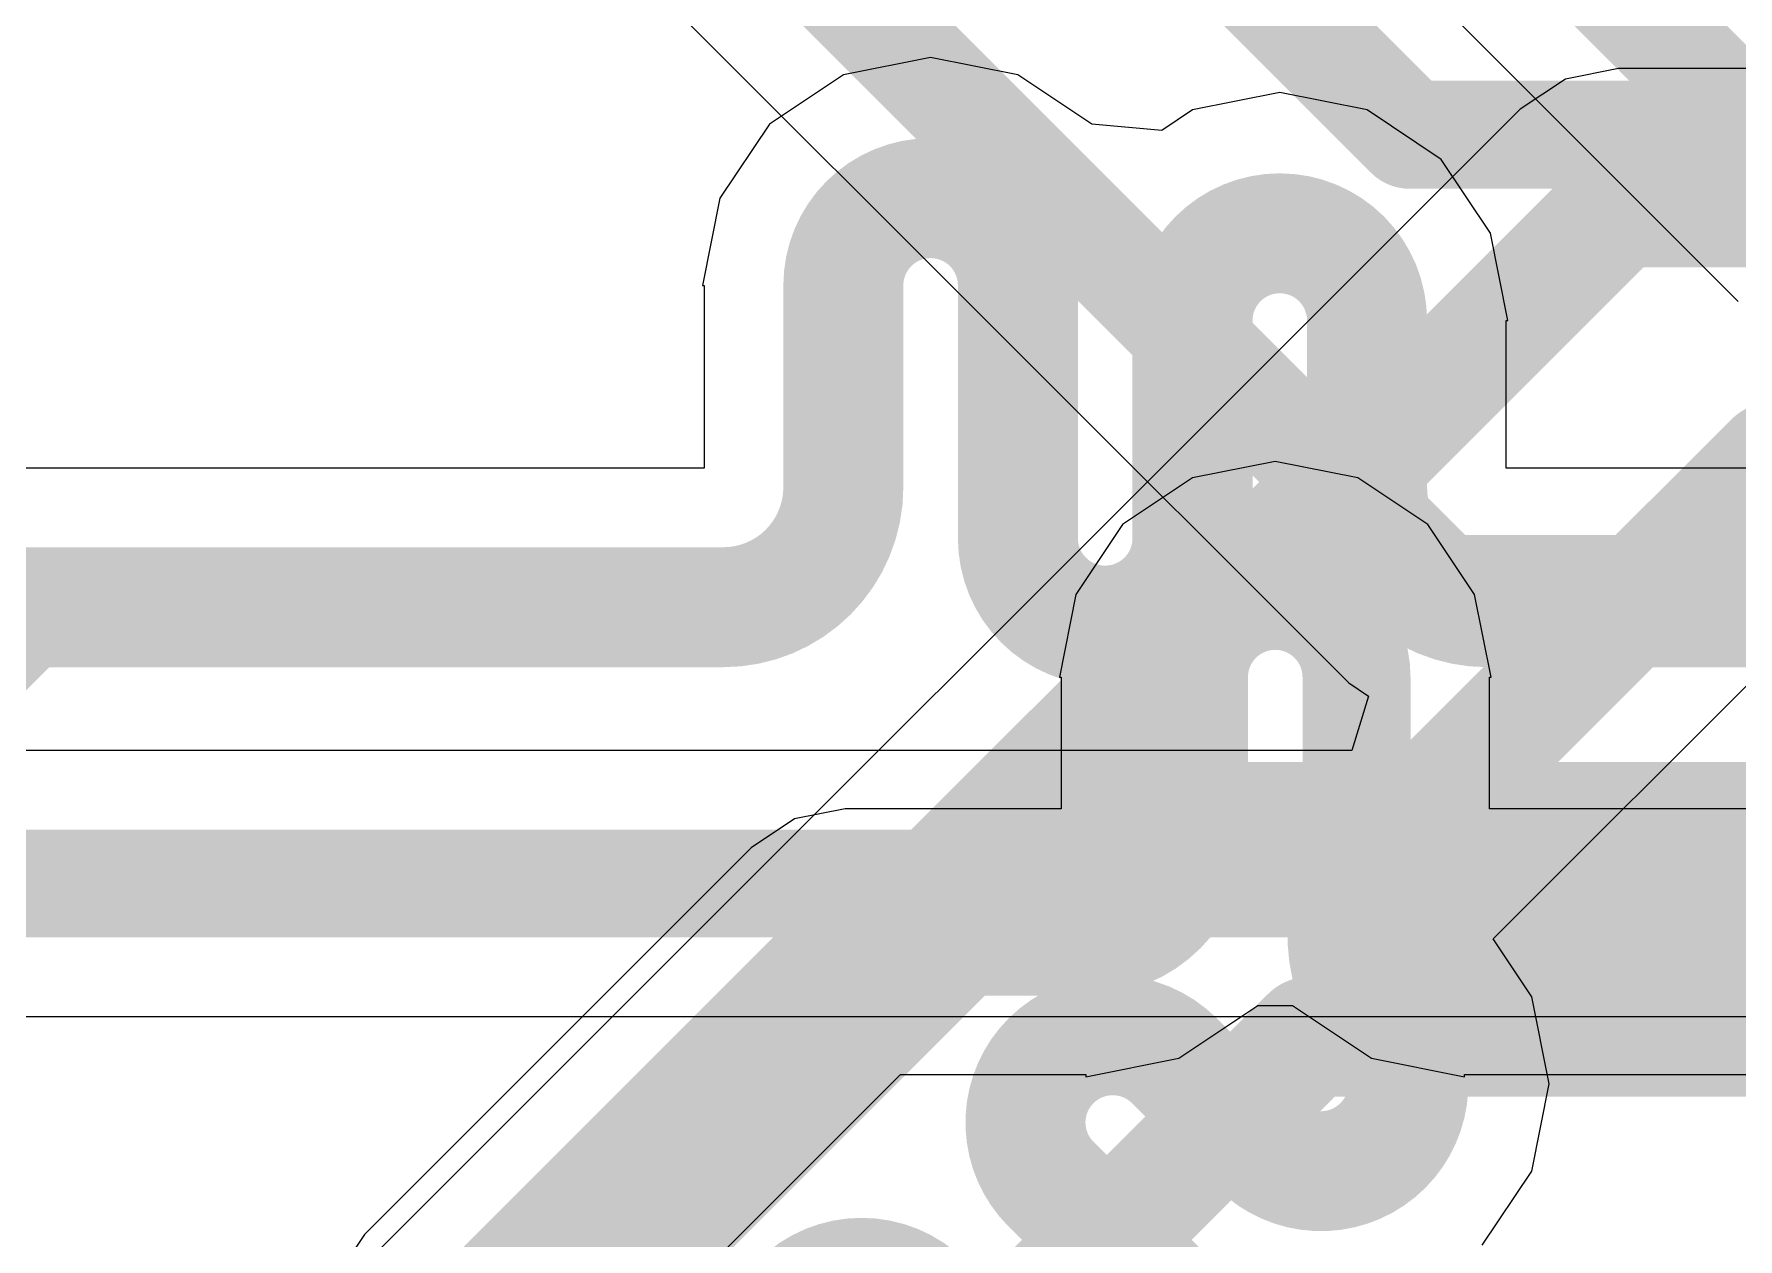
# Model space of a CAD drawing. Header units: inches. Extents: x -3 to 289, y -11 to 89.
# Drawn here: x 73.24 to 77.206, y 17.857 to 20.664 of the extents above; entities that cross this region are included whole.
import ezdxf

# ---------------------------------------------------------------- set-up
doc = ezdxf.new("R2010")
doc.units = ezdxf.units.IN
for name, color, linetype in [('Bottom Layer', 5, 'Continuous'), ('Layer 1', 16, 'Continuous'), ('Layer 2', 76, 'Continuous'), ('Top Layer', 1, 'Continuous')]:
    doc.layers.add(name, color=color, linetype=linetype)

msp = doc.modelspace()

# ---------------------------------------------------------------- linework, layer by layer
at = {"layer": 'Bottom Layer'}
for p, q in [((76.80469271999999, 20.55898352), (76.69967134, 20.4888084)), ((76.92857613999999, 20.58362406), (76.80469271999999, 20.55898352)), ((80.86707473999999, 20.58362406), (76.92857613999999, 20.58362406)), ((76.69967134, 20.4888084), (73.27275668, 17.06189374)), ((76.63629072, 18.55634338), (77.42360182, 19.34365448)), ((76.72628546, 18.42165734), (76.63629072, 18.55634338)), ((76.76669686, 18.21849036), (76.72628546, 18.42165734)), ((76.72628546, 18.01532338), (76.76669686, 18.21849036)), ((76.61120059999999, 17.84308598), (76.72628546, 18.01532338))]:
    msp.add_line(p, q, dxfattribs=at)
for points in [[(73.47373672, 16.80506418, 0.2794, 0.2794, 0), (76.92562211999999, 20.25694958, 0.2794, 0.2794, 0)], [(76.92562211999999, 20.25694958, 0.2794, 0.2794, 0), (76.92857613999999, 20.2599036, 0.2794, 0.2794, 0)], [(76.92857613999999, 20.2599036, 0.2794, 0.2794, 0), (94.28346903999999, 20.2599036, 0.2794, 0.2794, 0)], [(76.87024758, 19.24810984, 0.2794, 0.2794, 0), (77.28951268, 19.66737494, 0.2794, 0.2794, 0)], [(77.28951268, 19.66737494, 0.2794, 0.2794, 0), (94.62730884, 19.66737494, 0.2794, 0.2794, 0)], [(76.37946116, 18.75732342, 0.2794, 0.2794, 0), (76.87024758, 19.24810984, 0.2794, 0.2794, 0)], [(76.37945862, 18.3621934, 0.2794, 0.2794, -0.4142135623973009), (76.37946116, 18.75732342, 0.2794, 0.2794, 0)], [(76.37945608, 18.36219086, 0.2794, 0.2794, 0), (76.37945862, 18.3621934, 0.2794, 0.2794, 0)], [(76.37945862, 18.3621934, 0.2794, 0.2794, 0), (76.37947894, 18.36217308, 0.2794, 0.2794, 0)], [(76.37948148, 18.36217562, 0.2794, 0.2794, -0.4142135623730951), (76.37948148, 18.0748051, 0.2794, 0.2794, 0)], [(75.60714114, 18.27240948, 0.2794, 0.2794, -0.4142135623730951), (75.89451165999999, 18.27240948, 0.2794, 0.2794, 0)], [(75.60714114, 17.98503896, 0.2794, 0.2794, -0.4142187400102275), (75.60714368, 18.27241202, 0.2794, 0.2794, 0)], [(75.60714114, 18.27240948, 0.2794, 0.2794, 0), (75.60714368, 18.27241202, 0.2794, 0.2794, 0)], [(75.89450912, 18.27240694, 0.2794, 0.2794, 0), (76.09211096, 18.0748051, 0.2794, 0.2794, 0)], [(76.37948401999999, 18.07480764, 0.2794, 0.2794, -0.4142187400102273), (76.09211096, 18.0748051, 0.2794, 0.2794, 0)], [(76.37948148, 18.0748051, 0.2794, 0.2794, 0), (76.37948401999999, 18.07480764, 0.2794, 0.2794, 0)], [(75.60714114, 17.98503896, 0.2794, 0.2794, 0), (76.19867158, 17.39350852, 0.2794, 0.2794, 0)], [(75.02266428, 17.70741442, 0.2794, 0.2794, -0.4142135623730951), (75.3100348, 17.70741442, 0.2794, 0.2794, 0)]]:
    msp.add_lwpolyline(points, format="xyseb", dxfattribs=at)
for points in [[(76.85577212, 20.25694958, 0.1397, 0.1397, 1), (76.99547212, 20.25694958, 0.1397, 0.1397, 1)], [(76.85577212, 20.25694958, 0.1397, 0.1397, 1), (76.99547212, 20.25694958, 0.1397, 0.1397, 1)], [(76.85872614, 20.2599036, 0.1397, 0.1397, 1), (76.99842613999999, 20.2599036, 0.1397, 0.1397, 1)], [(76.85872614, 20.2599036, 0.1397, 0.1397, 1), (76.99842613999999, 20.2599036, 0.1397, 0.1397, 1)], [(77.21966268, 19.66737494, 0.1397, 0.1397, 1), (77.35936267999999, 19.66737494, 0.1397, 0.1397, 1)], [(77.21966268, 19.66737494, 0.1397, 0.1397, 1), (77.35936267999999, 19.66737494, 0.1397, 0.1397, 1)], [(76.80039758, 19.24810984, 0.1397, 0.1397, 1), (76.94009758, 19.24810984, 0.1397, 0.1397, 1)], [(76.80039758, 19.24810984, 0.1397, 0.1397, 1), (76.94009758, 19.24810984, 0.1397, 0.1397, 1)], [(76.30961115999999, 18.75732342, 0.1397, 0.1397, 1), (76.44931116, 18.75732342, 0.1397, 0.1397, 1)], [(76.30961115999999, 18.75732342, 0.1397, 0.1397, 1), (76.44931116, 18.75732342, 0.1397, 0.1397, 1)], [(76.30960608, 18.36219086, 0.1397, 0.1397, 1), (76.44930607999999, 18.36219086, 0.1397, 0.1397, 1)], [(76.30960861999999, 18.3621934, 0.1397, 0.1397, 1), (76.44930862, 18.3621934, 0.1397, 0.1397, 1)], [(76.30960861999999, 18.3621934, 0.1397, 0.1397, 1), (76.44930862, 18.3621934, 0.1397, 0.1397, 1)], [(76.30960861999999, 18.3621934, 0.1397, 0.1397, 1), (76.44930862, 18.3621934, 0.1397, 0.1397, 1)], [(76.30962894, 18.36217308, 0.1397, 0.1397, 1), (76.44932894, 18.36217308, 0.1397, 0.1397, 1)], [(76.30963148, 18.36217562, 0.1397, 0.1397, 1), (76.44933148, 18.36217562, 0.1397, 0.1397, 1)], [(75.53729114000001, 18.27240948, 0.1397, 0.1397, 1), (75.67699113999998, 18.27240948, 0.1397, 0.1397, 1)], [(75.53729114000001, 18.27240948, 0.1397, 0.1397, 1), (75.67699113999998, 18.27240948, 0.1397, 0.1397, 1)], [(75.53729367999999, 18.27241202, 0.1397, 0.1397, 1), (75.67699368, 18.27241202, 0.1397, 0.1397, 1)], [(75.53729367999999, 18.27241202, 0.1397, 0.1397, 1), (75.67699368, 18.27241202, 0.1397, 0.1397, 1)], [(75.82465911999999, 18.27240694, 0.1397, 0.1397, 1), (75.96435912, 18.27240694, 0.1397, 0.1397, 1)], [(75.82466166, 18.27240948, 0.1397, 0.1397, 1), (75.96436166, 18.27240948, 0.1397, 0.1397, 1)], [(76.02226096, 18.0748051, 0.1397, 0.1397, 1), (76.16196096, 18.0748051, 0.1397, 0.1397, 1)], [(76.02226096, 18.0748051, 0.1397, 0.1397, 1), (76.16196096, 18.0748051, 0.1397, 0.1397, 1)], [(76.30963148, 18.0748051, 0.1397, 0.1397, 1), (76.44933148, 18.0748051, 0.1397, 0.1397, 1)], [(76.30963148, 18.0748051, 0.1397, 0.1397, 1), (76.44933148, 18.0748051, 0.1397, 0.1397, 1)], [(76.30963402, 18.07480764, 0.1397, 0.1397, 1), (76.44933402, 18.07480764, 0.1397, 0.1397, 1)], [(76.30963402, 18.07480764, 0.1397, 0.1397, 1), (76.44933402, 18.07480764, 0.1397, 0.1397, 1)], [(75.53729114000001, 17.98503896, 0.1397, 0.1397, 1), (75.67699113999998, 17.98503896, 0.1397, 0.1397, 1)], [(75.53729114000001, 17.98503896, 0.1397, 0.1397, 1), (75.67699113999998, 17.98503896, 0.1397, 0.1397, 1)]]:
    msp.add_lwpolyline(points, format="xyseb", close=True, dxfattribs=at)
at = {"layer": 'Layer 1'}
for p, q in [((67.09374186, 28.3587444), (76.30012172, 19.15236708)), ((76.30012172, 19.15236708), (76.30013188, 19.15235184)), ((76.30013188, 19.15235184), (76.34588235999999, 19.12178294)), ((76.34588235999999, 19.12178294), (76.30735818, 18.99478294)), ((76.30735818, 18.99478294), (71.49927025999999, 18.99478294)), ((71.37109423999999, 18.37583066), (93.02197296, 18.37583066))]:
    msp.add_line(p, q, dxfattribs=at)
for points in [[(68.03340723999999, 28.83726008, 0.25146, 0.25146, 0), (76.44148288, 20.42918444, 0.25146, 0.25146, 0)], [(67.31257556, 28.5775781, 0.25146, 0.25146, 0), (76.51896812, 19.37118554, 0.25146, 0.25146, 0)], [(76.44148288, 20.42918444, 0.25146, 0.25146, 0), (97.79557022, 20.42918444, 0.25146, 0.25146, 0)], [(76.51896558, 19.37118554, 0.25146, 0.25146, 0), (105.69569666, 19.37119062, 0.25146, 0.25146, 0)], [(71.37108153999999, 18.6853068, 0.25146, 0.25146, 0), (99.84477618, 18.6853068, 0.25146, 0.25146, 0)]]:
    msp.add_lwpolyline(points, format="xyseb", dxfattribs=at)
for points in [[(76.37861788, 20.42918444, 0.12573, 0.12573, 1), (76.50434788, 20.42918444, 0.12573, 0.12573, 1)], [(76.37861788, 20.42918444, 0.12573, 0.12573, 1), (76.50434788, 20.42918444, 0.12573, 0.12573, 1)], [(76.45610058, 19.37118554, 0.12573, 0.12573, 1), (76.58183057999999, 19.37118554, 0.12573, 0.12573, 1)], [(76.45610312, 19.37118554, 0.12573, 0.12573, 1), (76.58183312, 19.37118554, 0.12573, 0.12573, 1)]]:
    msp.add_lwpolyline(points, format="xyseb", close=True, dxfattribs=at)
at = {"layer": 'Layer 2'}
for p, q in [((72.80597326, 24.4422549), (77.20715317999999, 20.04107752)), ((76.12908828, 19.66845698), (75.93682298, 19.6302122)), ((76.32135358, 19.6302122), (76.12908828, 19.66845698)), ((75.93682298, 19.6302122), (75.77382863999999, 19.52130208)), ((76.48434792, 19.52130208), (76.32135358, 19.6302122)), ((75.77382863999999, 19.52130208), (75.66491852, 19.35830774)), ((76.59325804, 19.35830774), (76.48434792, 19.52130208)), ((75.66491852, 19.35830774), (75.62667374, 19.16604244)), ((76.63150282, 19.16604244), (76.59325804, 19.35830774)), ((75.62667374, 19.16604244), (75.63038214, 19.16604244)), ((75.63038214, 19.16604244), (75.63038214, 18.85925108)), ((76.62779442, 18.85925108), (76.62779442, 19.16604244)), ((76.62779442, 19.16604244), (76.63150282, 19.16604244)), ((75.12817842, 18.85925362), (75.00974837999999, 18.83569512)), ((75.12819112, 18.85925108), (75.12817842, 18.85925362)), ((75.63038214, 18.85925108), (75.12819112, 18.85925108)), ((92.56089691999999, 18.85925108), (76.62779442, 18.85925108)), ((75.00974837999999, 18.83569512), (74.90934471999999, 18.76860864)), ((74.90933964, 18.76860102), (74.0085769, 17.86784082)), ((74.90934471999999, 18.76860864), (74.90933964, 18.76860102)), ((75.90494598, 18.27844452), (76.08852193999999, 18.40110874)), ((76.08852193999999, 18.40110874), (76.16965461999999, 18.40110874)), ((76.16965461999999, 18.40110874), (76.35323058, 18.27844452)), ((75.68839827999999, 18.2353712), (75.90494598, 18.27844452)), ((76.35323058, 18.27844452), (76.56977828, 18.2353712)), ((74.53688673999999, 17.52081586), (75.25636714, 18.2402988)), ((75.25636714, 18.2402988), (75.68839827999999, 18.2402988)), ((75.68839827999999, 18.2402988), (75.68839827999999, 18.2353712)), ((76.56977828, 18.2353712), (76.56977828, 18.2402988)), ((76.56977828, 18.2402988), (84.21876984, 18.2402988)), ((74.0085769, 17.86784082), (73.94149296, 17.7674397))]:
    msp.add_line(p, q, dxfattribs=at)
for points in [[(73.02480695999999, 24.6610886, 0.25146, 0.25146, 0), (77.42599195999999, 20.2599036, 0.25146, 0.25146, 0)], [(75.93985828, 19.16604244, 0.25146, 0.25146, -0.9999999999999999), (76.31831828, 19.16604244, 0.25146, 0.25146, 0)], [(75.93985828, 18.80123494, 0.25146, 0.25146, 0), (75.93985828, 19.16604244, 0.25146, 0.25146, 0)], [(76.31831828, 18.80123494, 0.25146, 0.25146, 0), (76.31831828, 19.16604244, 0.25146, 0.25146, 0)], [(75.93985828, 18.80123494, 0.25146, 0.25146, -0.4142135623730951), (75.68839827999999, 18.54977494, 0.25146, 0.25146, 0)], [(76.56977828, 18.54977494, 0.25146, 0.25146, -0.4142135623730951), (76.31831828, 18.80123494, 0.25146, 0.25146, 0)], [(74.2274106, 17.64900712, 0.25146, 0.25146, 0), (75.12817842, 18.54977494, 0.25146, 0.25146, 0)], [(75.12817842, 18.54977494, 0.25146, 0.25146, 0), (75.56265558, 18.54977494, 0.25146, 0.25146, 0)], [(75.56265558, 18.54977494, 0.25146, 0.25146, 0), (75.68839827999999, 18.54977494, 0.25146, 0.25146, 0)], [(76.56977828, 18.54977494, 0.25146, 0.25146, 0), (77.5832078, 18.54977494, 0.25146, 0.25146, 0)]]:
    msp.add_lwpolyline(points, format="xyseb", dxfattribs=at)
for points in [[(75.87699328, 19.16604244, 0.12573, 0.12573, 1), (76.00272328, 19.16604244, 0.12573, 0.12573, 1)], [(75.87699328, 19.16604244, 0.12573, 0.12573, 1), (76.00272328, 19.16604244, 0.12573, 0.12573, 1)], [(76.25545328, 19.16604244, 0.12573, 0.12573, 1), (76.38118328, 19.16604244, 0.12573, 0.12573, 1)], [(76.25545328, 19.16604244, 0.12573, 0.12573, 1), (76.38118328, 19.16604244, 0.12573, 0.12573, 1)], [(75.87699328, 18.80123494, 0.12573, 0.12573, 1), (76.00272328, 18.80123494, 0.12573, 0.12573, 1)], [(75.87699328, 18.80123494, 0.12573, 0.12573, 1), (76.00272328, 18.80123494, 0.12573, 0.12573, 1)], [(76.25545328, 18.80123494, 0.12573, 0.12573, 1), (76.38118328, 18.80123494, 0.12573, 0.12573, 1)], [(76.25545328, 18.80123494, 0.12573, 0.12573, 1), (76.38118328, 18.80123494, 0.12573, 0.12573, 1)], [(75.06531342, 18.54977494, 0.12573, 0.12573, 1), (75.19104342, 18.54977494, 0.12573, 0.12573, 1)], [(75.06531342, 18.54977494, 0.12573, 0.12573, 1), (75.19104342, 18.54977494, 0.12573, 0.12573, 1)], [(75.49979058, 18.54977494, 0.12573, 0.12573, 1), (75.62552058, 18.54977494, 0.12573, 0.12573, 1)], [(75.49979058, 18.54977494, 0.12573, 0.12573, 1), (75.62552058, 18.54977494, 0.12573, 0.12573, 1)], [(75.62553327999998, 18.54977494, 0.12573, 0.12573, 1), (75.75126327999999, 18.54977494, 0.12573, 0.12573, 1)], [(75.62553327999998, 18.54977494, 0.12573, 0.12573, 1), (75.75126327999999, 18.54977494, 0.12573, 0.12573, 1)], [(76.50691328, 18.54977494, 0.12573, 0.12573, 1), (76.63264328, 18.54977494, 0.12573, 0.12573, 1)], [(76.50691328, 18.54977494, 0.12573, 0.12573, 1), (76.63264328, 18.54977494, 0.12573, 0.12573, 1)]]:
    msp.add_lwpolyline(points, format="xyseb", close=True, dxfattribs=at)
at = {"layer": 'Top Layer'}
for p, q in [((75.32689024, 20.60935426), (75.12372326, 20.56894286)), ((75.53005721999999, 20.56894286), (75.32689024, 20.60935426)), ((75.12372326, 20.56894286), (74.95148585999999, 20.453858)), ((75.70229207999999, 20.45386054), (75.53005721999999, 20.56894286)), ((76.13969024, 20.52740116), (75.93652326, 20.48698976)), ((76.34285722, 20.48698976), (76.13969024, 20.52740116)), ((75.93652326, 20.48698976), (75.8648851, 20.43912092)), ((76.51509462, 20.3719049), (76.34285722, 20.48698976)), ((74.95148585999999, 20.453858), (74.836401, 20.2816206)), ((75.8648851, 20.43912092), (75.70229207999999, 20.45386054)), ((76.63017948, 20.1996675), (76.51509462, 20.3719049)), ((74.836401, 20.2816206), (74.7959896, 20.07845362)), ((76.67059087999999, 19.99650052), (76.63017948, 20.1996675)), ((74.7959896, 20.07845362), (74.79996978, 20.07845362)), ((74.79996978, 20.07845362), (74.79996978, 19.6525642)), ((76.66661069999999, 19.6525642), (76.66661069999999, 19.99650052)), ((76.66661069999999, 19.99650052), (76.67059087999999, 19.99650052)), ((74.79996978, 19.6525642), (73.21724498, 19.6525642)), ((88.49684866, 19.6525642), (76.66661069999999, 19.6525642))]:
    msp.add_line(p, q, dxfattribs=at)
for points in [[(75.12369024, 20.07845362, 0.2794, 0.2794, -0.9999999999999999), (75.53009023999999, 20.07845362, 0.2794, 0.2794, 0)], [(75.93649024, 19.99650052, 0.2794, 0.2794, -0.9999999999999999), (76.34289024, 19.99650052, 0.2794, 0.2794, 0)], [(75.12369024, 19.60824374, 0.2794, 0.2794, 0), (75.12369024, 20.07845362, 0.2794, 0.2794, 0)], [(75.53009023999999, 19.4892422, 0.2794, 0.2794, 0), (75.53009023999999, 20.07845362, 0.2794, 0.2794, 0)], [(75.93649024, 19.4892422, 0.2794, 0.2794, 0), (75.93649024, 19.99650052, 0.2794, 0.2794, 0)], [(76.34289024, 19.60824374, 0.2794, 0.2794, 0), (76.34289024, 19.99650052, 0.2794, 0.2794, 0)], [(75.12369024, 19.60824374, 0.2794, 0.2794, -0.4142135623730951), (74.84429023999999, 19.32884374, 0.2794, 0.2794, 0)], [(76.62229023999998, 19.32884374, 0.2794, 0.2794, -0.4142135623730951), (76.34289024, 19.60824374, 0.2794, 0.2794, 0)], [(75.93649024, 19.4892422, 0.2794, 0.2794, -0.9999999999999999), (75.53009023999999, 19.4892422, 0.2794, 0.2794, 0)], [(71.2274166, 17.33901536, 0.2794, 0.2794, 0), (73.21724498, 19.32884374, 0.2794, 0.2794, 0)], [(73.21724498, 19.32884374, 0.2794, 0.2794, 0), (74.70457753999999, 19.32884374, 0.2794, 0.2794, 0)], [(74.70457753999999, 19.32884374, 0.2794, 0.2794, 0), (74.84429023999999, 19.32884374, 0.2794, 0.2794, 0)], [(76.62229023999998, 19.32884374, 0.2794, 0.2794, 0), (77.8675354, 19.32884374, 0.2794, 0.2794, 0)], [(75.3814723, 18.54977494, 0.2794, 0.2794, 0), (75.66053955999999, 18.8288422, 0.2794, 0.2794, 0)], [(75.66053955999999, 18.8288422, 0.2794, 0.2794, 0), (92.28749893999999, 18.8288422, 0.2794, 0.2794, 0)], [(74.40714353999999, 17.57544618, 0.2794, 0.2794, 0), (75.3814723, 18.54977494, 0.2794, 0.2794, 0)], [(73.22741513999999, 15.34559796, 0.2794, 0.2794, 0), (76.21066038, 18.3288432, 0.2794, 0.2794, 0)], [(76.21066038, 18.3288432, 0.2794, 0.2794, 0), (80.27946098, 18.3288432, 0.2794, 0.2794, 0)]]:
    msp.add_lwpolyline(points, format="xyseb", dxfattribs=at)
for points in [[(75.05384023999999, 20.07845362, 0.1397, 0.1397, 1), (75.19354023999999, 20.07845362, 0.1397, 0.1397, 1)], [(75.05384023999999, 20.07845362, 0.1397, 0.1397, 1), (75.19354023999999, 20.07845362, 0.1397, 0.1397, 1)], [(75.46024023999999, 20.07845362, 0.1397, 0.1397, 1), (75.59994024, 20.07845362, 0.1397, 0.1397, 1)], [(75.46024023999999, 20.07845362, 0.1397, 0.1397, 1), (75.59994024, 20.07845362, 0.1397, 0.1397, 1)], [(75.86664024, 19.99650052, 0.1397, 0.1397, 1), (76.00634024, 19.99650052, 0.1397, 0.1397, 1)], [(75.86664024, 19.99650052, 0.1397, 0.1397, 1), (76.00634024, 19.99650052, 0.1397, 0.1397, 1)], [(76.27304023999999, 19.99650052, 0.1397, 0.1397, 1), (76.41274023999999, 19.99650052, 0.1397, 0.1397, 1)], [(76.27304023999999, 19.99650052, 0.1397, 0.1397, 1), (76.41274023999999, 19.99650052, 0.1397, 0.1397, 1)], [(75.05384023999999, 19.60824374, 0.1397, 0.1397, 1), (75.19354023999999, 19.60824374, 0.1397, 0.1397, 1)], [(75.05384023999999, 19.60824374, 0.1397, 0.1397, 1), (75.19354023999999, 19.60824374, 0.1397, 0.1397, 1)], [(76.27304023999999, 19.60824374, 0.1397, 0.1397, 1), (76.41274023999999, 19.60824374, 0.1397, 0.1397, 1)], [(76.27304023999999, 19.60824374, 0.1397, 0.1397, 1), (76.41274023999999, 19.60824374, 0.1397, 0.1397, 1)], [(75.46024023999999, 19.4892422, 0.1397, 0.1397, 1), (75.59994024, 19.4892422, 0.1397, 0.1397, 1)], [(75.46024023999999, 19.4892422, 0.1397, 0.1397, 1), (75.59994024, 19.4892422, 0.1397, 0.1397, 1)], [(75.86664024, 19.4892422, 0.1397, 0.1397, 1), (76.00634024, 19.4892422, 0.1397, 0.1397, 1)], [(75.86664024, 19.4892422, 0.1397, 0.1397, 1), (76.00634024, 19.4892422, 0.1397, 0.1397, 1)], [(73.14739498, 19.32884374, 0.1397, 0.1397, 1), (73.28709497999999, 19.32884374, 0.1397, 0.1397, 1)], [(73.14739498, 19.32884374, 0.1397, 0.1397, 1), (73.28709497999999, 19.32884374, 0.1397, 0.1397, 1)], [(74.63472754, 19.32884374, 0.1397, 0.1397, 1), (74.77442753999999, 19.32884374, 0.1397, 0.1397, 1)], [(74.63472754, 19.32884374, 0.1397, 0.1397, 1), (74.77442753999999, 19.32884374, 0.1397, 0.1397, 1)], [(74.77444024, 19.32884374, 0.1397, 0.1397, 1), (74.91414024, 19.32884374, 0.1397, 0.1397, 1)], [(74.77444024, 19.32884374, 0.1397, 0.1397, 1), (74.91414024, 19.32884374, 0.1397, 0.1397, 1)], [(76.55244024, 19.32884374, 0.1397, 0.1397, 1), (76.69214024, 19.32884374, 0.1397, 0.1397, 1)], [(76.55244024, 19.32884374, 0.1397, 0.1397, 1), (76.69214024, 19.32884374, 0.1397, 0.1397, 1)], [(75.59068956, 18.8288422, 0.1397, 0.1397, 1), (75.73038955999999, 18.8288422, 0.1397, 0.1397, 1)], [(75.59068956, 18.8288422, 0.1397, 0.1397, 1), (75.73038955999999, 18.8288422, 0.1397, 0.1397, 1)], [(75.3116223, 18.54977494, 0.1397, 0.1397, 1), (75.45132229999999, 18.54977494, 0.1397, 0.1397, 1)], [(75.3116223, 18.54977494, 0.1397, 0.1397, 1), (75.45132229999999, 18.54977494, 0.1397, 0.1397, 1)], [(76.14081037999999, 18.3288432, 0.1397, 0.1397, 1), (76.28051038, 18.3288432, 0.1397, 0.1397, 1)], [(76.14081037999999, 18.3288432, 0.1397, 0.1397, 1), (76.28051038, 18.3288432, 0.1397, 0.1397, 1)]]:
    msp.add_lwpolyline(points, format="xyseb", close=True, dxfattribs=at)

doc.saveas('drawing.dxf')
